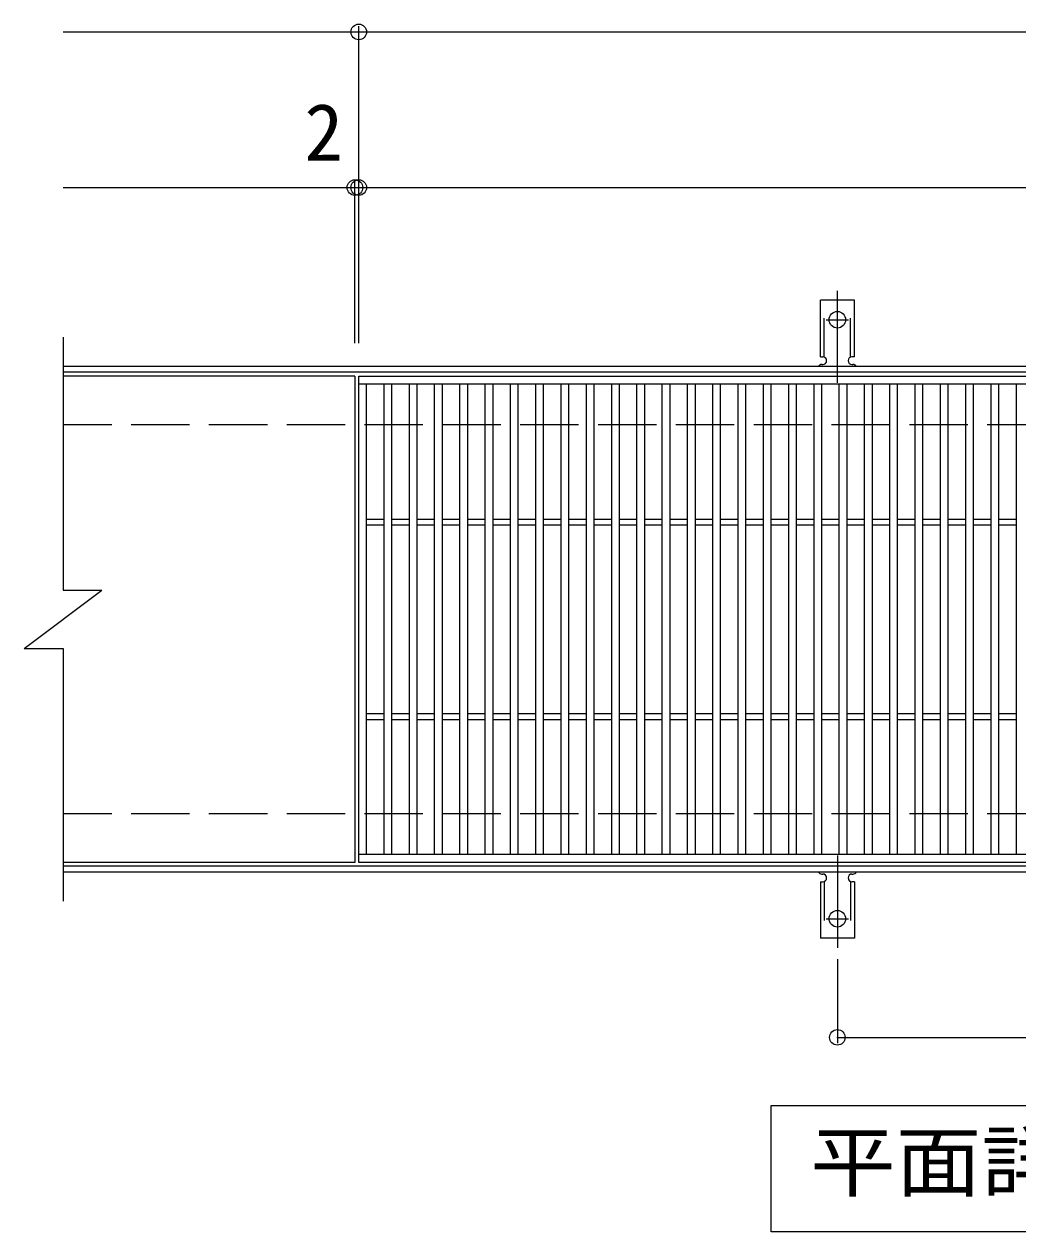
# Model space of a CAD drawing. Units: millimetres, scale not verified. Extents: x -1717 to 1603, y -1373 to 1268.
# Drawn here: x -665 to -154, y 616 to 1237 of the extents above; entities that cross this region are included whole.
import ezdxf
from ezdxf.enums import TextEntityAlignment as Align

# ---------------------------------------------------------------- set-up
doc = ezdxf.new("R2010")
doc.units = ezdxf.units.MM
doc.header["$LTSCALE"] = 10
doc.header["$PDMODE"] = 32
doc.header["$PDSIZE"] = 8
for name, pattern in [('CHAIN2', [12, 9, -1, 1, -1]), ('DASHED2', [3, 2, -1]), ('DASHED3', [4, 3, -1])]:
    doc.linetypes.add(name, pattern=pattern)
for name, color, linetype, lineweight in [('C-1', 2, 'Continuous', 9), ('C-2', 3, 'Continuous', 9), ('C-4', 7, 'Continuous', 9), ('C-5', 7, 'Continuous', 9), ('C-A', 3, 'Continuous', 9)]:
    doc.layers.add(name, color=color, linetype=linetype, lineweight=lineweight)
doc.styles.add('ＭＳ ゴシック', font='')
doc.styles.get('ＭＳ ゴシック').set_extended_font_data('MS Gothic')

msp = doc.modelspace()

# ---------------------------------------------------------------- linework, layer by layer
at = {"layer": 'C-1'}
for p, q in [((660.24, 1061.45), (-644.76, 1061.45)), ((660.24, 1058.45), (-644.76, 1058.45)), ((660.24, 804.45), (-644.76, 804.45)), ((660.24, 801.45), (-644.76, 801.45))]:
    msp.add_line(p, q, dxfattribs=at)
at = {"layer": 'C-1', "linetype": 'DASHED3'}
for p, q in [((660.24, 1031.45), (-644.76, 1031.45)), ((660.24, 831.45), (-644.76, 831.45))]:
    msp.add_line(p, q, dxfattribs=at)
at = {"layer": 'C-2'}
for p, q in [((-644.76, 1076.45), (-644.76, 946.45)), ((-494.76, 1056.45), (-644.76, 1056.45)), ((-494.76, 1056.45), (-494.76, 806.45)), ((-492.76, 1052.45), (499.24, 1052.45)), ((-488.76, 810.45), (-488.76, 1052.45)), ((-479.76, 810.45), (-479.76, 1052.45)), ((-475.76, 810.45), (-475.76, 1052.45)), ((-466.76, 810.45), (-466.76, 1052.45)), ((-462.76, 810.45), (-462.76, 1052.45)), ((-453.76, 810.45), (-453.76, 1052.45)), ((-449.76, 810.45), (-449.76, 1052.45)), ((-440.76, 810.45), (-440.76, 1052.45)), ((-436.76, 810.45), (-436.76, 1052.45)), ((-427.76, 810.45), (-427.76, 1052.45)), ((-423.76, 810.45), (-423.76, 1052.45)), ((-414.76, 810.45), (-414.76, 1052.45)), ((-410.76, 810.45), (-410.76, 1052.45)), ((-401.76, 810.45), (-401.76, 1052.45)), ((-397.76, 810.45), (-397.76, 1052.45)), ((-388.76, 810.45), (-388.76, 1052.45)), ((-384.76, 810.45), (-384.76, 1052.45)), ((-375.76, 810.45), (-375.76, 1052.45)), ((-371.76, 810.45), (-371.76, 1052.45)), ((-362.76, 810.45), (-362.76, 1052.45)), ((-358.76, 810.45), (-358.76, 1052.45)), ((-349.76, 810.45), (-349.76, 1052.45)), ((-345.76, 810.45), (-345.76, 1052.45)), ((-336.76, 810.45), (-336.76, 1052.45)), ((-332.76, 810.45), (-332.76, 1052.45)), ((-323.76, 810.45), (-323.76, 1052.45)), ((-319.76, 810.45), (-319.76, 1052.45)), ((-310.76, 810.45), (-310.76, 1052.45)), ((-306.76, 810.45), (-306.76, 1052.45)), ((-297.76, 810.45), (-297.76, 1052.45)), ((-293.76, 810.45), (-293.76, 1052.45)), ((-284.76, 810.45), (-284.76, 1052.45)), ((-280.76, 810.45), (-280.76, 1052.45)), ((-271.76, 810.45), (-271.76, 1052.45)), ((-267.76, 810.45), (-267.76, 1052.45)), ((-258.76, 810.45), (-258.76, 1052.45)), ((-254.76, 810.45), (-254.76, 1052.45)), ((-245.76, 810.45), (-245.76, 1052.45)), ((-241.76, 810.45), (-241.76, 1052.45)), ((-232.76, 810.45), (-232.76, 1052.45)), ((-228.76, 810.45), (-228.76, 1052.45)), ((-219.76, 810.45), (-219.76, 1052.45)), ((-215.76, 810.45), (-215.76, 1052.45)), ((-206.76, 810.45), (-206.76, 1052.45)), ((-202.76, 810.45), (-202.76, 1052.45)), ((-193.76, 810.45), (-193.76, 1052.45)), ((-189.76, 810.45), (-189.76, 1052.45)), ((-180.76, 810.45), (-180.76, 1052.45)), ((-176.76, 810.45), (-176.76, 1052.45)), ((-167.76, 810.45), (-167.76, 1052.45)), ((-163.76, 810.45), (-163.76, 1052.45)), ((-154.76, 810.45), (-154.76, 1052.45)), ((-488.76, 982.95), (-479.76, 982.95)), ((-475.76, 982.95), (-466.76, 982.95)), ((-462.76, 982.95), (-453.76, 982.95)), ((-449.76, 982.95), (-440.76, 982.95)), ((-436.76, 982.95), (-427.76, 982.95)), ((-423.76, 982.95), (-414.76, 982.95)), ((-410.76, 982.95), (-401.76, 982.95)), ((-397.76, 982.95), (-388.76, 982.95)), ((-384.76, 982.95), (-375.76, 982.95)), ((-371.76, 982.95), (-362.76, 982.95)), ((-358.76, 982.95), (-349.76, 982.95)), ((-345.76, 982.95), (-336.76, 982.95)), ((-332.76, 982.95), (-323.76, 982.95)), ((-319.76, 982.95), (-310.76, 982.95)), ((-306.76, 982.95), (-297.76, 982.95)), ((-293.76, 982.95), (-284.76, 982.95)), ((-280.76, 982.95), (-271.76, 982.95)), ((-267.76, 982.95), (-258.76, 982.95)), ((-254.76, 982.95), (-245.76, 982.95)), ((-241.76, 982.95), (-232.76, 982.95)), ((-228.76, 982.95), (-219.76, 982.95)), ((-215.76, 982.95), (-206.76, 982.95)), ((-202.76, 982.95), (-193.76, 982.95)), ((-189.76, 982.95), (-180.76, 982.95)), ((-176.76, 982.95), (-167.76, 982.95)), ((-163.76, 982.95), (-154.76, 982.95)), ((-488.76, 979.95), (-479.76, 979.95)), ((-475.76, 979.95), (-466.76, 979.95)), ((-462.76, 979.95), (-453.76, 979.95)), ((-449.76, 979.95), (-440.76, 979.95)), ((-436.76, 979.95), (-427.76, 979.95)), ((-423.76, 979.95), (-414.76, 979.95)), ((-410.76, 979.95), (-401.76, 979.95)), ((-397.76, 979.95), (-388.76, 979.95)), ((-384.76, 979.95), (-375.76, 979.95)), ((-371.76, 979.95), (-362.76, 979.95)), ((-358.76, 979.95), (-349.76, 979.95)), ((-345.76, 979.95), (-336.76, 979.95)), ((-332.76, 979.95), (-323.76, 979.95)), ((-319.76, 979.95), (-310.76, 979.95)), ((-306.76, 979.95), (-297.76, 979.95)), ((-293.76, 979.95), (-284.76, 979.95)), ((-280.76, 979.95), (-271.76, 979.95)), ((-267.76, 979.95), (-258.76, 979.95)), ((-254.76, 979.95), (-245.76, 979.95)), ((-241.76, 979.95), (-232.76, 979.95)), ((-228.76, 979.95), (-219.76, 979.95)), ((-215.76, 979.95), (-206.76, 979.95)), ((-202.76, 979.95), (-193.76, 979.95)), ((-189.76, 979.95), (-180.76, 979.95)), ((-176.76, 979.95), (-167.76, 979.95)), ((-163.76, 979.95), (-154.76, 979.95)), ((-664.76, 916.45), (-624.76, 946.45)), ((-644.76, 946.45), (-624.76, 946.45)), ((-664.76, 916.45), (-644.76, 916.45)), ((-644.76, 916.45), (-644.76, 786.45)), ((-488.76, 882.95), (-479.76, 882.95)), ((-475.76, 882.95), (-466.76, 882.95)), ((-462.76, 882.95), (-453.76, 882.95)), ((-449.76, 882.95), (-440.76, 882.95)), ((-436.76, 882.95), (-427.76, 882.95)), ((-423.76, 882.95), (-414.76, 882.95)), ((-410.76, 882.95), (-401.76, 882.95)), ((-397.76, 882.95), (-388.76, 882.95)), ((-384.76, 882.95), (-375.76, 882.95)), ((-371.76, 882.95), (-362.76, 882.95)), ((-358.76, 882.95), (-349.76, 882.95)), ((-345.76, 882.95), (-336.76, 882.95)), ((-332.76, 882.95), (-323.76, 882.95)), ((-319.76, 882.95), (-310.76, 882.95)), ((-306.76, 882.95), (-297.76, 882.95)), ((-293.76, 882.95), (-284.76, 882.95)), ((-280.76, 882.95), (-271.76, 882.95)), ((-267.76, 882.95), (-258.76, 882.95)), ((-254.76, 882.95), (-245.76, 882.95)), ((-241.76, 882.95), (-232.76, 882.95)), ((-228.76, 882.95), (-219.76, 882.95)), ((-215.76, 882.95), (-206.76, 882.95)), ((-202.76, 882.95), (-193.76, 882.95)), ((-189.76, 882.95), (-180.76, 882.95)), ((-176.76, 882.95), (-167.76, 882.95)), ((-163.76, 882.95), (-154.76, 882.95)), ((-488.76, 879.95), (-479.76, 879.95)), ((-475.76, 879.95), (-466.76, 879.95)), ((-462.76, 879.95), (-453.76, 879.95)), ((-449.76, 879.95), (-440.76, 879.95)), ((-436.76, 879.95), (-427.76, 879.95)), ((-423.76, 879.95), (-414.76, 879.95)), ((-410.76, 879.95), (-401.76, 879.95)), ((-397.76, 879.95), (-388.76, 879.95)), ((-384.76, 879.95), (-375.76, 879.95)), ((-371.76, 879.95), (-362.76, 879.95)), ((-358.76, 879.95), (-349.76, 879.95)), ((-345.76, 879.95), (-336.76, 879.95)), ((-332.76, 879.95), (-323.76, 879.95)), ((-319.76, 879.95), (-310.76, 879.95)), ((-306.76, 879.95), (-297.76, 879.95)), ((-293.76, 879.95), (-284.76, 879.95)), ((-280.76, 879.95), (-271.76, 879.95)), ((-267.76, 879.95), (-258.76, 879.95)), ((-254.76, 879.95), (-245.76, 879.95)), ((-241.76, 879.95), (-232.76, 879.95)), ((-228.76, 879.95), (-219.76, 879.95)), ((-215.76, 879.95), (-206.76, 879.95)), ((-202.76, 879.95), (-193.76, 879.95)), ((-189.76, 879.95), (-180.76, 879.95)), ((-176.76, 879.95), (-167.76, 879.95)), ((-163.76, 879.95), (-154.76, 879.95)), ((499.24, 810.45), (-492.76, 810.45)), ((-494.76, 806.45), (-644.76, 806.45)), ((499.24, 806.45), (-492.76, 806.45))]:
    msp.add_line(p, q, dxfattribs=at)
msp.add_lwpolyline([(-492.76, 806.45), (-492.76, 1056.45), (499.24, 1056.45)], dxfattribs=at)
at = {"layer": 'C-4'}
for p, q in [((-492.76, 1073.45), (-492.76, 1236.45)), ((-644.76, 1233.45), (660.24, 1233.45)), ((-494.76, 1073.45), (-494.76, 1156.45)), ((-644.76, 1153.45), (660.24, 1153.45)), ((-246.76, 756.73), (-246.76, 713.45)), ((-246.76, 716.45), (253.24, 716.45))]:
    msp.add_line(p, q, dxfattribs=at)
for p in [(-492.76, 1233.45), (-494.76, 1153.45), (-492.76, 1153.45), (-246.76, 716.45)]:
    msp.add_point(p, dxfattribs=at)
at = {"layer": 'C-5'}
msp.add_lwpolyline([(-280.76, 616.45), (-280.76, 681.45), (294.24, 681.45), (294.24, 616.45)], close=True, dxfattribs=at)
at = {"layer": 'C-A', "color": 7, "linetype": 'CHAIN2'}
for p, q in [((-246.76, 1052.98), (-246.76, 1100.38)), ((-252.54, 1085.45), (-240.98, 1085.45)), ((-246.76, 809.92), (-246.76, 762.52)), ((-252.54, 777.45), (-240.98, 777.45))]:
    msp.add_line(p, q, dxfattribs=at)
at = {"layer": 'C-A'}
for p, q in [((-255.51, 1066.45), (-255.51, 1095.45)), ((-238.01, 1095.45), (-255.51, 1095.45)), ((-238.01, 1066.45), (-238.01, 1095.45)), ((-255.51, 1066.45), (-254.26, 1066.45)), ((-254.76, 1062.45), (-254.26, 1062.45)), ((-238.01, 1066.45), (-239.26, 1066.45)), ((-239.26, 1062.45), (-238.75, 1062.45)), ((-255.51, 796.45), (-254.26, 796.45)), ((-255.51, 796.45), (-255.51, 767.45)), ((-254.76, 800.45), (-254.26, 800.45)), ((-239.26, 800.45), (-238.75, 800.45)), ((-238.01, 796.45), (-239.26, 796.45)), ((-238.01, 796.45), (-238.01, 767.45)), ((-238.01, 767.45), (-255.51, 767.45))]:
    msp.add_line(p, q, dxfattribs=at)
at = {"layer": 'C-A', "linetype": 'DASHED2'}
for p, q in [((-253.51, 1066.3), (-253.51, 1095.45)), ((-240.01, 1066.3), (-240.01, 1095.45)), ((-253.51, 796.6), (-253.51, 767.45)), ((-240.01, 796.6), (-240.01, 767.45))]:
    msp.add_line(p, q, dxfattribs=at)
at = {"layer": 'C-A'}
for centre in [(-246.76, 1085.45), (-246.76, 777.45)]:
    msp.add_circle(centre, 4.25, dxfattribs=at)
for centre, start, end in [((-254.76, 1060.45), 90.27596, 150.00047), ((-254.26, 1064.45), 270, 90), ((-239.26, 1064.45), 90, 269.8667), ((-238.76, 1060.45), 29.99927, 89.75836), ((-254.76, 802.45), 209.99951, 269.72403), ((-238.76, 802.45), 270.24162, 330.00072), ((-254.26, 798.45), 270, 90), ((-239.26, 798.45), 90.13329, 270)]:
    msp.add_arc(centre, 2, start, end, dxfattribs=at)

# ---------------------------------------------------------------- texts
at = {"layer": 'C-4', "color": 2, "style": 'ＭＳ ゴシック'}
msp.add_text('2', height=29.33, dxfattribs=at).set_placement((-520.72, 1158.45), align=Align.BOTTOM_LEFT)
at = {"layer": 'C-5', "color": 2, "style": 'ＭＳ ゴシック', "width": 1.1}
msp.add_text('平面詳細図\u3000Ｓ＝１：１０', height=29.33, dxfattribs=at).set_placement((-260.76, 628.95), align=Align.BOTTOM_LEFT)

doc.saveas('drawing.dxf')
